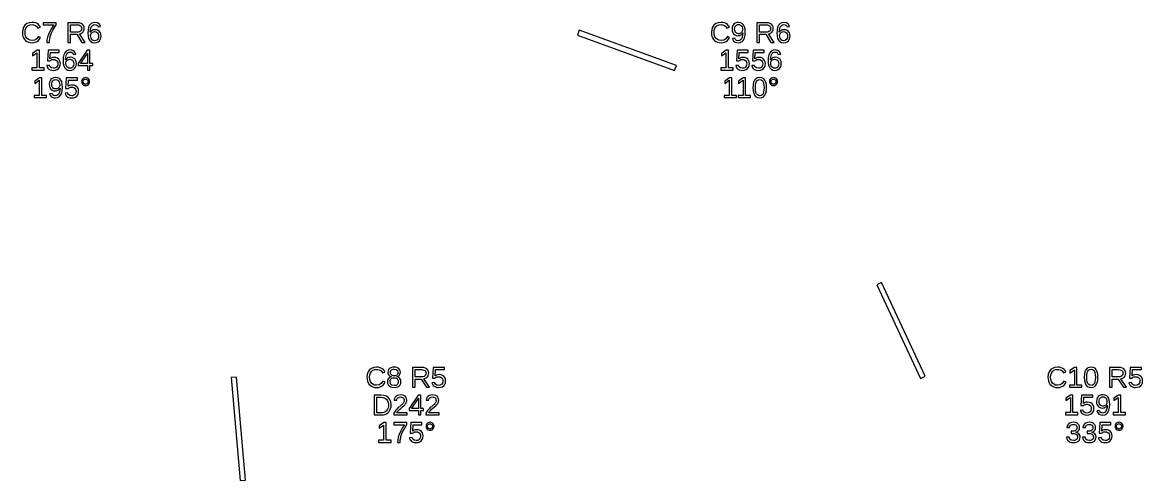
# Model space of a CAD drawing. Extents: x 195 to 2890, y 70 to 1529.
# Drawn here: x 862.6 to 1187.8, y 470 to 603 of the extents above; entities that cross this region are included whole.
import ezdxf

# ---------------------------------------------------------------- set-up
doc = ezdxf.new("R2010")
doc.units = 0
doc.layers.get('0').update_dxf_attribs({"linetype": 'CONTINUOUS'})

msp = doc.modelspace()

# ---------------------------------------------------------------- linework, layer by layer
for points in [[(865.949, 597.093), (866.445, 597.222), (866.895, 597.437), (867.291, 597.734), (867.622, 598.109), (867.89, 598.564), (867.255, 598.881), (866.785, 598.219), (866.181, 597.821), (865.445, 597.689), (864.861, 597.76), (864.364, 597.974), (863.953, 598.33), (863.647, 598.803), (863.463, 599.368), (863.402, 600.024), (863.461, 600.685), (863.637, 601.244), (863.931, 601.703), (864.331, 602.043), (864.824, 602.247), (865.412, 602.315), (865.798, 602.286), (866.147, 602.198), (866.46, 602.051), (866.727, 601.848), (866.941, 601.593), (867.101, 601.286), (867.837, 601.53), (867.608, 601.961), (867.307, 602.315), (866.934, 602.592), (866.491, 602.791), (865.981, 602.91), (865.404, 602.95), (864.594, 602.863), (863.91, 602.604), (863.353, 602.173), (862.942, 601.589), (862.695, 600.873), (862.613, 600.024), (862.65, 599.441), (862.76, 598.913), (862.944, 598.44), (863.199, 598.028), (863.52, 597.685), (863.909, 597.41), (864.357, 597.21), (864.856, 597.09), (865.408, 597.05)], [(870.478, 597.655), (870.538, 598.166), (870.639, 598.665), (870.78, 599.161), (870.961, 599.662), (871.182, 600.167), (871.481, 600.739), (871.895, 601.44), (872.423, 602.27), (872.423, 602.864), (868.635, 602.864), (868.635, 602.242), (871.715, 602.242), (871.057, 601.228), (870.539, 600.295), (870.159, 599.445), (869.9, 598.648), (869.745, 597.877), (869.693, 597.132), (870.458, 597.132)], [(876.618, 599.512), (878.404, 599.512), (879.894, 597.132), (880.789, 597.132), (879.161, 599.601), (879.567, 599.713), (879.909, 599.896), (880.189, 600.151), (880.395, 600.463), (880.52, 600.821), (880.561, 601.225), (880.502, 601.702), (880.327, 602.104), (880.034, 602.431), (879.634, 602.672), (879.135, 602.816), (878.539, 602.864), (875.841, 602.864), (875.841, 597.132), (876.618, 597.132)], [(876.618, 600.126), (876.618, 602.242), (878.461, 602.242), (878.854, 602.213), (879.18, 602.125), (879.44, 601.979), (879.629, 601.778), (879.742, 601.524), (879.78, 601.217), (879.742, 600.898), (879.631, 600.63), (879.444, 600.413), (879.189, 600.254), (878.873, 600.158), (878.494, 600.126)], [(884.129, 597.108), (884.582, 597.283), (884.952, 597.575), (885.225, 597.967), (885.389, 598.445), (885.444, 599.007), (885.392, 599.528), (885.237, 599.973), (884.978, 600.342), (884.631, 600.618), (884.211, 600.783), (883.719, 600.838), (883.418, 600.817), (883.142, 600.752), (882.889, 600.645), (882.665, 600.496), (882.478, 600.309), (882.327, 600.081), (882.365, 600.761), (882.48, 601.325), (882.671, 601.772), (882.932, 602.096), (883.255, 602.291), (883.641, 602.356), (884.07, 602.278), (884.385, 602.045), (884.585, 601.656), (885.285, 601.782), (884.953, 602.431), (884.408, 602.82), (883.649, 602.95), (883.043, 602.861), (882.537, 602.595), (882.132, 602.152), (881.836, 601.544), (881.658, 600.782), (881.599, 599.866), (881.656, 599.022), (881.827, 598.323), (882.112, 597.77), (882.504, 597.37), (882.998, 597.13), (883.593, 597.05)], [(1065.95, 597.093), (1066.45, 597.222), (1066.9, 597.437), (1067.29, 597.734), (1067.62, 598.109), (1067.89, 598.564), (1067.26, 598.881), (1066.78, 598.219), (1066.18, 597.821), (1065.44, 597.689), (1064.86, 597.76), (1064.36, 597.974), (1063.95, 598.33), (1063.65, 598.803), (1063.46, 599.368), (1063.4, 600.024), (1063.46, 600.685), (1063.64, 601.244), (1063.93, 601.703), (1064.33, 602.043), (1064.82, 602.247), (1065.41, 602.315), (1065.8, 602.286), (1066.15, 602.198), (1066.46, 602.051), (1066.73, 601.848), (1066.94, 601.593), (1067.1, 601.286), (1067.84, 601.53), (1067.61, 601.961), (1067.31, 602.315), (1066.93, 602.592), (1066.49, 602.791), (1065.98, 602.91), (1065.4, 602.95), (1064.59, 602.863), (1063.91, 602.604), (1063.35, 602.173), (1062.94, 601.589), (1062.7, 600.873), (1062.61, 600.024), (1062.65, 599.441), (1062.76, 598.913), (1062.94, 598.44), (1063.2, 598.028), (1063.52, 597.685), (1063.91, 597.41), (1064.36, 597.21), (1064.86, 597.09), (1065.41, 597.05)], [(1070.99, 597.138), (1071.5, 597.403), (1071.91, 597.844), (1072.21, 598.448), (1072.39, 599.205), (1072.45, 600.114), (1072.39, 600.981), (1072.23, 601.691), (1071.96, 602.242), (1071.58, 602.635), (1071.09, 602.871), (1070.51, 602.95), (1069.95, 602.893), (1069.48, 602.721), (1069.1, 602.435), (1068.82, 602.049), (1068.65, 601.578), (1068.6, 601.021), (1068.65, 600.476), (1068.8, 600.009), (1069.06, 599.617), (1069.41, 599.324), (1069.82, 599.147), (1070.3, 599.089), (1070.61, 599.113), (1070.89, 599.187), (1071.17, 599.31), (1071.4, 599.474), (1071.59, 599.67), (1071.72, 599.898), (1071.68, 599.23), (1071.56, 598.672), (1071.36, 598.226), (1071.1, 597.901), (1070.77, 597.705), (1070.38, 597.64), (1069.94, 597.72), (1069.62, 597.958), (1069.42, 598.356), (1068.72, 598.246), (1068.86, 597.865), (1069.05, 597.56), (1069.3, 597.333), (1069.6, 597.176), (1069.95, 597.082), (1070.37, 597.05)], [(1070.15, 599.707), (1069.88, 599.828), (1069.65, 600.03), (1069.48, 600.302), (1069.38, 600.633), (1069.34, 601.021), (1069.38, 601.403), (1069.48, 601.727), (1069.65, 601.996), (1069.88, 602.196), (1070.15, 602.316), (1070.48, 602.356), (1070.81, 602.309), (1071.1, 602.169), (1071.33, 601.935), (1071.51, 601.624), (1071.61, 601.253), (1071.65, 600.822), (1071.63, 600.605), (1071.58, 600.404), (1071.49, 600.22), (1071.38, 600.057), (1071.23, 599.92), (1071.06, 599.811), (1070.88, 599.731), (1070.68, 599.682), (1070.47, 599.666)], [(1076.62, 599.512), (1078.4, 599.512), (1079.89, 597.132), (1080.79, 597.132), (1079.16, 599.601), (1079.57, 599.713), (1079.91, 599.896), (1080.19, 600.151), (1080.4, 600.463), (1080.52, 600.821), (1080.56, 601.225), (1080.5, 601.702), (1080.33, 602.104), (1080.03, 602.431), (1079.63, 602.672), (1079.14, 602.816), (1078.54, 602.864), (1075.84, 602.864), (1075.84, 597.132), (1076.62, 597.132)], [(1076.62, 600.126), (1076.62, 602.242), (1078.46, 602.242), (1078.85, 602.213), (1079.18, 602.125), (1079.44, 601.979), (1079.63, 601.778), (1079.74, 601.524), (1079.78, 601.217), (1079.74, 600.898), (1079.63, 600.63), (1079.44, 600.413), (1079.19, 600.254), (1078.87, 600.158), (1078.49, 600.126)], [(1084.13, 597.108), (1084.58, 597.283), (1084.95, 597.575), (1085.22, 597.967), (1085.39, 598.445), (1085.44, 599.007), (1085.39, 599.528), (1085.24, 599.973), (1084.98, 600.342), (1084.63, 600.618), (1084.21, 600.783), (1083.72, 600.838), (1083.42, 600.817), (1083.14, 600.752), (1082.89, 600.645), (1082.67, 600.496), (1082.48, 600.309), (1082.33, 600.081), (1082.37, 600.761), (1082.48, 601.325), (1082.67, 601.772), (1082.93, 602.096), (1083.26, 602.291), (1083.64, 602.356), (1084.07, 602.278), (1084.38, 602.045), (1084.59, 601.656), (1085.29, 601.782), (1084.95, 602.431), (1084.41, 602.82), (1083.65, 602.95), (1083.04, 602.861), (1082.54, 602.595), (1082.13, 602.152), (1081.84, 601.544), (1081.66, 600.782), (1081.6, 599.866), (1081.66, 599.022), (1081.83, 598.323), (1082.11, 597.77), (1082.5, 597.37), (1083, 597.13), (1083.59, 597.05)], [(883.247, 597.687), (882.967, 597.828), (882.728, 598.063), (882.546, 598.372), (882.437, 598.734), (882.4, 599.15), (882.435, 599.474), (882.541, 599.749), (882.716, 599.974), (882.948, 600.14), (883.224, 600.239), (883.544, 600.273), (883.881, 600.235), (884.164, 600.122), (884.394, 599.935), (884.564, 599.678), (884.665, 599.358), (884.699, 598.975), (884.666, 598.589), (884.565, 598.263), (884.398, 597.996), (884.172, 597.798), (883.895, 597.68), (883.568, 597.64)], [(1052.45, 590.444), (1024.26, 600.705), (1023.74, 599.295), (1051.93, 589.035)], [(1083.25, 597.687), (1082.97, 597.828), (1082.73, 598.063), (1082.55, 598.372), (1082.44, 598.734), (1082.4, 599.15), (1082.44, 599.474), (1082.54, 599.749), (1082.72, 599.974), (1082.95, 600.14), (1083.22, 600.239), (1083.54, 600.273), (1083.88, 600.235), (1084.16, 600.122), (1084.39, 599.935), (1084.56, 599.678), (1084.67, 599.358), (1084.7, 598.975), (1084.67, 598.589), (1084.57, 598.263), (1084.4, 597.996), (1084.17, 597.798), (1083.9, 597.68), (1083.57, 597.64)], [(868.958, 589.754), (867.563, 589.754), (867.563, 594.864), (866.887, 594.864), (865.532, 593.933), (865.532, 593.241), (866.826, 594.165), (866.826, 589.754), (865.366, 589.754), (865.366, 589.132), (868.958, 589.132)], [(872.207, 589.108), (872.705, 589.282), (873.111, 589.571), (873.41, 589.961), (873.59, 590.437), (873.65, 590.999), (873.594, 591.497), (873.427, 591.929), (873.147, 592.293), (872.774, 592.569), (872.325, 592.734), (871.799, 592.789), (871.352, 592.749), (870.958, 592.627), (870.615, 592.423), (870.724, 594.242), (873.316, 594.242), (873.316, 594.864), (870.057, 594.864), (869.866, 591.78), (870.582, 591.78), (870.753, 591.915), (870.924, 592.021), (871.095, 592.098), (871.27, 592.15), (871.455, 592.181), (871.648, 592.191), (872.002, 592.154), (872.304, 592.043), (872.553, 591.858), (872.74, 591.612), (872.852, 591.321), (872.889, 590.983), (872.852, 590.597), (872.741, 590.271), (872.555, 590.004), (872.304, 589.806), (871.997, 589.688), (871.632, 589.648), (871.073, 589.743), (870.675, 590.026), (870.44, 590.499), (869.699, 590.413), (869.826, 590.006), (870.034, 589.668), (870.322, 589.4), (870.684, 589.206), (871.115, 589.089), (871.615, 589.05)], [(876.953, 589.108), (877.406, 589.283), (877.776, 589.575), (878.049, 589.967), (878.213, 590.445), (878.268, 591.007), (878.216, 591.528), (878.061, 591.973), (877.802, 592.342), (877.455, 592.618), (877.036, 592.783), (876.543, 592.838), (876.243, 592.817), (875.966, 592.752), (875.713, 592.645), (875.49, 592.496), (875.302, 592.309), (875.151, 592.081), (875.19, 592.761), (875.304, 593.325), (875.495, 593.772), (875.756, 594.096), (876.079, 594.291), (876.466, 594.356), (876.894, 594.278), (877.209, 594.045), (877.41, 593.656), (878.109, 593.782), (877.778, 594.431), (877.232, 594.82), (876.474, 594.95), (875.868, 594.861), (875.362, 594.595), (874.956, 594.152), (874.66, 593.544), (874.482, 592.782), (874.423, 591.866), (874.48, 591.022), (874.651, 590.323), (874.936, 589.77), (875.328, 589.37), (875.822, 589.13), (876.417, 589.05)], [(876.071, 589.687), (875.791, 589.828), (875.552, 590.063), (875.37, 590.372), (875.261, 590.734), (875.225, 591.15), (875.26, 591.474), (875.365, 591.749), (875.54, 591.974), (875.772, 592.14), (876.048, 592.239), (876.368, 592.273), (876.705, 592.235), (876.988, 592.122), (877.218, 591.935), (877.388, 591.678), (877.49, 591.358), (877.524, 590.975), (877.49, 590.589), (877.39, 590.263), (877.222, 589.996), (876.996, 589.798), (876.72, 589.68), (876.392, 589.64)], [(882.219, 590.429), (883.025, 590.429), (883.025, 591.007), (882.219, 591.007), (882.219, 594.864), (881.45, 594.864), (878.826, 590.999), (878.826, 590.429), (881.527, 590.429), (881.527, 589.132), (882.219, 589.132)], [(879.501, 591.007), (879.566, 591.089), (879.786, 591.39), (881.255, 593.554), (881.296, 593.618), (881.349, 593.708), (881.414, 593.823), (881.473, 593.932), (881.511, 594.004), (881.527, 594.038), (881.527, 591.007)], [(1068.96, 589.754), (1067.56, 589.754), (1067.56, 594.864), (1066.89, 594.864), (1065.53, 593.933), (1065.53, 593.241), (1066.83, 594.165), (1066.83, 589.754), (1065.37, 589.754), (1065.37, 589.132), (1068.96, 589.132)], [(1072.21, 589.108), (1072.7, 589.282), (1073.11, 589.571), (1073.41, 589.961), (1073.59, 590.437), (1073.65, 590.999), (1073.59, 591.497), (1073.43, 591.929), (1073.15, 592.293), (1072.77, 592.569), (1072.32, 592.734), (1071.8, 592.789), (1071.35, 592.749), (1070.96, 592.627), (1070.61, 592.423), (1070.72, 594.242), (1073.32, 594.242), (1073.32, 594.864), (1070.06, 594.864), (1069.87, 591.78), (1070.58, 591.78), (1070.75, 591.915), (1070.92, 592.021), (1071.09, 592.098), (1071.27, 592.15), (1071.45, 592.181), (1071.65, 592.191), (1072, 592.154), (1072.3, 592.043), (1072.55, 591.858), (1072.74, 591.612), (1072.85, 591.321), (1072.89, 590.983), (1072.85, 590.597), (1072.74, 590.271), (1072.56, 590.004), (1072.3, 589.806), (1072, 589.688), (1071.63, 589.648), (1071.07, 589.743), (1070.68, 590.026), (1070.44, 590.499), (1069.7, 590.413), (1069.83, 590.006), (1070.03, 589.668), (1070.32, 589.4), (1070.68, 589.206), (1071.12, 589.089), (1071.62, 589.05)], [(1076.84, 589.108), (1077.34, 589.282), (1077.75, 589.571), (1078.04, 589.961), (1078.22, 590.437), (1078.28, 590.999), (1078.23, 591.497), (1078.06, 591.929), (1077.78, 592.293), (1077.41, 592.569), (1076.96, 592.734), (1076.43, 592.789), (1075.99, 592.749), (1075.59, 592.627), (1075.25, 592.423), (1075.36, 594.242), (1077.95, 594.242), (1077.95, 594.864), (1074.69, 594.864), (1074.5, 591.78), (1075.22, 591.78), (1075.39, 591.915), (1075.56, 592.021), (1075.73, 592.098), (1075.9, 592.15), (1076.09, 592.181), (1076.28, 592.191), (1076.64, 592.154), (1076.94, 592.043), (1077.19, 591.858), (1077.37, 591.612), (1077.49, 591.321), (1077.52, 590.983), (1077.49, 590.597), (1077.38, 590.271), (1077.19, 590.004), (1076.94, 589.806), (1076.63, 589.688), (1076.27, 589.648), (1075.71, 589.743), (1075.31, 590.026), (1075.07, 590.499), (1074.33, 590.413), (1074.46, 590.006), (1074.67, 589.668), (1074.96, 589.4), (1075.32, 589.206), (1075.75, 589.089), (1076.25, 589.05)], [(1081.59, 589.108), (1082.04, 589.283), (1082.41, 589.575), (1082.68, 589.967), (1082.85, 590.445), (1082.9, 591.007), (1082.85, 591.528), (1082.7, 591.973), (1082.44, 592.342), (1082.09, 592.618), (1081.67, 592.783), (1081.18, 592.838), (1080.88, 592.817), (1080.6, 592.752), (1080.35, 592.645), (1080.12, 592.496), (1079.94, 592.309), (1079.79, 592.081), (1079.82, 592.761), (1079.94, 593.325), (1080.13, 593.772), (1080.39, 594.096), (1080.71, 594.291), (1081.1, 594.356), (1081.53, 594.278), (1081.84, 594.045), (1082.04, 593.656), (1082.74, 593.782), (1082.41, 594.431), (1081.87, 594.82), (1081.11, 594.95), (1080.5, 594.861), (1080, 594.595), (1079.59, 594.152), (1079.29, 593.544), (1079.12, 592.782), (1079.06, 591.866), (1079.11, 591.022), (1079.29, 590.323), (1079.57, 589.77), (1079.96, 589.37), (1080.46, 589.13), (1081.05, 589.05)], [(1080.71, 589.687), (1080.43, 589.828), (1080.19, 590.063), (1080, 590.372), (1079.9, 590.734), (1079.86, 591.15), (1079.89, 591.474), (1080, 591.749), (1080.17, 591.974), (1080.41, 592.14), (1080.68, 592.239), (1081, 592.273), (1081.34, 592.235), (1081.62, 592.122), (1081.85, 591.935), (1082.02, 591.678), (1082.12, 591.358), (1082.16, 590.975), (1082.12, 590.589), (1082.02, 590.263), (1081.86, 589.996), (1081.63, 589.798), (1081.35, 589.68), (1081.03, 589.64)], [(869.609, 581.754), (868.214, 581.754), (868.214, 586.864), (867.538, 586.864), (866.183, 585.933), (866.183, 585.241), (867.477, 586.165), (867.477, 581.754), (866.017, 581.754), (866.017, 581.132), (869.609, 581.132)], [(872.795, 581.138), (873.307, 581.403), (873.717, 581.844), (874.016, 582.448), (874.196, 583.205), (874.256, 584.114), (874.201, 584.981), (874.037, 585.691), (873.764, 586.242), (873.384, 586.635), (872.901, 586.871), (872.315, 586.95), (871.76, 586.893), (871.292, 586.721), (870.912, 586.435), (870.631, 586.049), (870.463, 585.578), (870.407, 585.021), (870.459, 584.476), (870.613, 584.009), (870.871, 583.617), (871.214, 583.324), (871.627, 583.147), (872.108, 583.089), (872.414, 583.113), (872.703, 583.187), (872.974, 583.31), (873.212, 583.474), (873.398, 583.67), (873.532, 583.898), (873.484, 583.23), (873.364, 582.672), (873.17, 582.226), (872.908, 581.901), (872.582, 581.705), (872.193, 581.64), (871.753, 581.72), (871.43, 581.958), (871.225, 582.356), (870.525, 582.246), (870.667, 581.865), (870.861, 581.56), (871.105, 581.333), (871.404, 581.176), (871.763, 581.082), (872.181, 581.05)], [(871.96, 583.707), (871.684, 583.828), (871.457, 584.03), (871.287, 584.302), (871.186, 584.633), (871.152, 585.021), (871.186, 585.403), (871.287, 585.727), (871.457, 585.996), (871.685, 586.196), (871.963, 586.316), (872.291, 586.356), (872.622, 586.309), (872.906, 586.169), (873.141, 585.935), (873.318, 585.624), (873.423, 585.253), (873.459, 584.822), (873.441, 584.605), (873.389, 584.404), (873.302, 584.22), (873.185, 584.057), (873.042, 583.92), (872.873, 583.811), (872.686, 583.731), (872.489, 583.682), (872.283, 583.666)], [(877.492, 581.108), (877.991, 581.282), (878.396, 581.571), (878.696, 581.961), (878.876, 582.437), (878.935, 582.999), (878.88, 583.497), (878.712, 583.929), (878.433, 584.293), (878.06, 584.569), (877.61, 584.734), (877.084, 584.789), (876.638, 584.749), (876.243, 584.627), (875.9, 584.423), (876.01, 586.242), (878.602, 586.242), (878.602, 586.864), (875.343, 586.864), (875.151, 583.78), (875.868, 583.78), (876.038, 583.915), (876.209, 584.021), (876.38, 584.098), (876.556, 584.15), (876.74, 584.181), (876.934, 584.191), (877.287, 584.154), (877.589, 584.043), (877.839, 583.858), (878.025, 583.612), (878.137, 583.321), (878.175, 582.983), (878.138, 582.597), (878.026, 582.271), (877.841, 582.004), (877.59, 581.806), (877.282, 581.688), (876.917, 581.648), (876.358, 581.743), (875.961, 582.026), (875.725, 582.499), (874.985, 582.413), (875.112, 582.006), (875.319, 581.668), (875.607, 581.4), (875.97, 581.206), (876.401, 581.089), (876.901, 581.05)], [(881.255, 584.668), (881.529, 584.781), (881.774, 584.968), (881.965, 585.21), (882.079, 585.484), (882.117, 585.79), (882.08, 586.097), (881.966, 586.371), (881.778, 586.612), (881.535, 586.8), (881.259, 586.912), (880.95, 586.95), (880.641, 586.912), (880.365, 586.798), (880.122, 586.608), (879.933, 586.365), (879.82, 586.093), (879.782, 585.79), (879.82, 585.488), (879.935, 585.215), (880.126, 584.972), (880.37, 584.783), (880.645, 584.669), (880.95, 584.631)], [(880.761, 585.082), (880.591, 585.154), (880.439, 585.274), (880.32, 585.427), (880.249, 585.599), (880.226, 585.79), (880.249, 585.981), (880.319, 586.154), (880.435, 586.307), (880.585, 586.427), (880.757, 586.499), (880.95, 586.523), (881.143, 586.499), (881.314, 586.429), (881.464, 586.311), (881.581, 586.159), (881.651, 585.986), (881.674, 585.79), (881.65, 585.597), (881.58, 585.424), (881.462, 585.271), (881.311, 585.153), (881.14, 585.082), (880.95, 585.058)], [(1069.92, 581.754), (1068.52, 581.754), (1068.52, 586.864), (1067.85, 586.864), (1066.49, 585.933), (1066.49, 585.241), (1067.79, 586.165), (1067.79, 581.754), (1066.33, 581.754), (1066.33, 581.132), (1069.92, 581.132)], [(1073.93, 581.754), (1072.54, 581.754), (1072.54, 586.864), (1071.86, 586.864), (1070.51, 585.933), (1070.51, 585.241), (1071.8, 586.165), (1071.8, 581.754), (1070.34, 581.754), (1070.34, 581.132), (1073.93, 581.132)], [(1077.25, 581.134), (1077.75, 581.387), (1078.14, 581.807), (1078.43, 582.387), (1078.59, 583.118), (1078.65, 584), (1078.6, 584.894), (1078.44, 585.629), (1078.17, 586.205), (1077.79, 586.619), (1077.29, 586.867), (1076.67, 586.95), (1076.04, 586.868), (1075.53, 586.623), (1075.15, 586.213), (1074.88, 585.64), (1074.72, 584.902), (1074.67, 584), (1074.72, 583.114), (1074.89, 582.382), (1075.16, 581.803), (1075.55, 581.385), (1076.04, 581.134), (1076.65, 581.05)], [(1076.26, 581.711), (1075.95, 581.9), (1075.71, 582.214), (1075.54, 582.664), (1075.44, 583.259), (1075.41, 584), (1075.44, 584.759), (1075.54, 585.362), (1075.7, 585.806), (1075.94, 586.112), (1076.27, 586.295), (1076.67, 586.356), (1077.07, 586.294), (1077.39, 586.108), (1077.62, 585.798), (1077.78, 585.351), (1077.87, 584.751), (1077.91, 584), (1077.87, 583.271), (1077.77, 582.68), (1077.6, 582.226), (1077.37, 581.905), (1077.05, 581.712), (1076.66, 581.648)], [(1080.95, 584.668), (1081.22, 584.781), (1081.46, 584.968), (1081.66, 585.21), (1081.77, 585.484), (1081.81, 585.79), (1081.77, 586.097), (1081.66, 586.371), (1081.47, 586.612), (1081.23, 586.8), (1080.95, 586.912), (1080.64, 586.95), (1080.33, 586.912), (1080.06, 586.798), (1079.81, 586.608), (1079.62, 586.365), (1079.51, 586.093), (1079.47, 585.79), (1079.51, 585.488), (1079.63, 585.215), (1079.82, 584.972), (1080.06, 584.783), (1080.34, 584.669), (1080.64, 584.631)], [(1080.45, 585.082), (1080.28, 585.154), (1080.13, 585.274), (1080.01, 585.427), (1079.94, 585.599), (1079.92, 585.79), (1079.94, 585.981), (1080.01, 586.154), (1080.13, 586.307), (1080.28, 586.427), (1080.45, 586.499), (1080.64, 586.523), (1080.83, 586.499), (1081, 586.429), (1081.16, 586.311), (1081.27, 586.159), (1081.34, 585.986), (1081.36, 585.79), (1081.34, 585.597), (1081.27, 585.424), (1081.15, 585.271), (1081, 585.153), (1080.83, 585.082), (1080.64, 585.058)], [(1124.68, 500.317), (1112, 527.506), (1110.64, 526.872), (1123.32, 499.683)], [(965.949, 497.093), (966.445, 497.222), (966.895, 497.437), (967.291, 497.734), (967.622, 498.109), (967.89, 498.564), (967.255, 498.881), (966.785, 498.219), (966.181, 497.821), (965.445, 497.689), (964.861, 497.76), (964.364, 497.974), (963.953, 498.33), (963.647, 498.803), (963.463, 499.368), (963.402, 500.024), (963.461, 500.685), (963.637, 501.244), (963.931, 501.703), (964.331, 502.043), (964.824, 502.247), (965.412, 502.315), (965.798, 502.286), (966.147, 502.198), (966.46, 502.051), (966.727, 501.848), (966.941, 501.593), (967.101, 501.286), (967.837, 501.53), (967.608, 501.961), (967.307, 502.315), (966.934, 502.592), (966.491, 502.791), (965.981, 502.91), (965.404, 502.95), (964.594, 502.863), (963.91, 502.604), (963.353, 502.173), (962.942, 501.589), (962.695, 500.873), (962.613, 500.024), (962.65, 499.441), (962.76, 498.913), (962.944, 498.44), (963.199, 498.028), (963.52, 497.685), (963.909, 497.41), (964.357, 497.21), (964.856, 497.09), (965.408, 497.05)], [(971.107, 497.099), (971.59, 497.247), (971.975, 497.494), (972.256, 497.828), (972.424, 498.24), (972.48, 498.731), (972.446, 499.087), (972.344, 499.401), (972.175, 499.672), (971.944, 499.892), (971.659, 500.047), (971.32, 500.138), (971.32, 500.155), (971.613, 500.247), (971.861, 500.401), (972.065, 500.614), (972.216, 500.873), (972.307, 501.159), (972.338, 501.473), (972.283, 501.895), (972.12, 502.254), (971.847, 502.551), (971.481, 502.773), (971.035, 502.906), (970.511, 502.95), (969.997, 502.905), (969.559, 502.769), (969.194, 502.543), (968.922, 502.244), (968.759, 501.89), (968.704, 501.481), (968.734, 501.167), (968.824, 500.881), (968.975, 500.623), (969.177, 500.407), (969.423, 500.248), (969.713, 500.146), (969.713, 500.13), (969.399, 500.043), (969.126, 499.888), (968.891, 499.666), (968.713, 499.391), (968.606, 499.077), (968.57, 498.722), (968.628, 498.229), (968.8, 497.816), (969.089, 497.486), (969.479, 497.244), (969.958, 497.099), (970.527, 497.05)], [(970.205, 500.452), (969.943, 500.538), (969.732, 500.681), (969.577, 500.88), (969.484, 501.13), (969.453, 501.432), (969.483, 501.728), (969.573, 501.971), (969.723, 502.16), (969.931, 502.296), (970.194, 502.377), (970.511, 502.405), (971.103, 502.297), (971.458, 501.972), (971.577, 501.432), (971.547, 501.11), (971.456, 500.853), (971.306, 500.661), (971.098, 500.529), (970.836, 500.45), (970.519, 500.423)], [(976.618, 499.512), (978.404, 499.512), (979.894, 497.132), (980.789, 497.132), (979.161, 499.601), (979.567, 499.713), (979.909, 499.896), (980.189, 500.151), (980.395, 500.463), (980.52, 500.821), (980.561, 501.225), (980.502, 501.702), (980.327, 502.104), (980.034, 502.431), (979.634, 502.672), (979.135, 502.816), (978.539, 502.864), (975.841, 502.864), (975.841, 497.132), (976.618, 497.132)], [(976.618, 500.126), (976.618, 502.242), (978.461, 502.242), (978.854, 502.213), (979.18, 502.125), (979.44, 501.979), (979.629, 501.778), (979.742, 501.524), (979.78, 501.217), (979.742, 500.898), (979.631, 500.63), (979.444, 500.413), (979.189, 500.254), (978.873, 500.158), (978.494, 500.126)], [(984.017, 497.108), (984.515, 497.282), (984.921, 497.571), (985.22, 497.961), (985.4, 498.437), (985.46, 498.999), (985.404, 499.497), (985.237, 499.929), (984.958, 500.293), (984.584, 500.569), (984.135, 500.734), (983.609, 500.789), (983.163, 500.749), (982.768, 500.627), (982.425, 500.423), (982.535, 502.242), (985.126, 502.242), (985.126, 502.864), (981.867, 502.864), (981.676, 499.78), (982.392, 499.78), (982.563, 499.915), (982.734, 500.021), (982.905, 500.098), (983.08, 500.15), (983.265, 500.181), (983.458, 500.191), (983.812, 500.154), (984.114, 500.043), (984.364, 499.858), (984.55, 499.612), (984.662, 499.321), (984.699, 498.983), (984.662, 498.597), (984.551, 498.271), (984.366, 498.004), (984.115, 497.806), (983.807, 497.688), (983.442, 497.648), (982.883, 497.743), (982.485, 498.026), (982.25, 498.499), (981.509, 498.413), (981.636, 498.006), (981.844, 497.668), (982.132, 497.4), (982.494, 497.206), (982.926, 497.089), (983.426, 497.05)], [(1163.63, 497.093), (1164.13, 497.222), (1164.58, 497.437), (1164.97, 497.734), (1165.3, 498.109), (1165.57, 498.564), (1164.94, 498.881), (1164.47, 498.219), (1163.86, 497.821), (1163.13, 497.689), (1162.54, 497.76), (1162.05, 497.974), (1161.64, 498.33), (1161.33, 498.803), (1161.15, 499.368), (1161.08, 500.024), (1161.14, 500.685), (1161.32, 501.244), (1161.61, 501.703), (1162.01, 502.043), (1162.51, 502.247), (1163.09, 502.315), (1163.48, 502.286), (1163.83, 502.198), (1164.14, 502.051), (1164.41, 501.848), (1164.62, 501.593), (1164.78, 501.286), (1165.52, 501.53), (1165.29, 501.961), (1164.99, 502.315), (1164.62, 502.592), (1164.17, 502.791), (1163.66, 502.91), (1163.09, 502.95), (1162.28, 502.863), (1161.59, 502.604), (1161.04, 502.173), (1160.62, 501.589), (1160.38, 500.873), (1160.3, 500.024), (1160.33, 499.441), (1160.44, 498.913), (1160.63, 498.44), (1160.88, 498.028), (1161.2, 497.685), (1161.59, 497.41), (1162.04, 497.21), (1162.54, 497.09), (1163.09, 497.05)], [(1170.12, 497.754), (1168.72, 497.754), (1168.72, 502.864), (1168.05, 502.864), (1166.69, 501.933), (1166.69, 501.241), (1167.99, 502.165), (1167.99, 497.754), (1166.53, 497.754), (1166.53, 497.132), (1170.12, 497.132)], [(1173.44, 497.134), (1173.94, 497.387), (1174.33, 497.807), (1174.61, 498.387), (1174.78, 499.118), (1174.83, 500), (1174.78, 500.894), (1174.62, 501.629), (1174.35, 502.205), (1173.97, 502.619), (1173.47, 502.867), (1172.86, 502.95), (1172.22, 502.868), (1171.72, 502.623), (1171.33, 502.213), (1171.06, 501.64), (1170.9, 500.902), (1170.85, 500), (1170.91, 499.114), (1171.07, 498.382), (1171.35, 497.803), (1171.73, 497.385), (1172.23, 497.134), (1172.83, 497.05)], [(1172.45, 497.711), (1172.13, 497.9), (1171.89, 498.214), (1171.72, 498.664), (1171.62, 499.259), (1171.59, 500), (1171.62, 500.759), (1171.72, 501.362), (1171.89, 501.806), (1172.12, 502.112), (1172.45, 502.295), (1172.86, 502.356), (1173.25, 502.294), (1173.57, 502.108), (1173.8, 501.798), (1173.96, 501.351), (1174.06, 500.751), (1174.09, 500), (1174.06, 499.271), (1173.96, 498.68), (1173.79, 498.226), (1173.55, 497.905), (1173.23, 497.712), (1172.84, 497.648)], [(1178.94, 499.512), (1180.72, 499.512), (1182.21, 497.132), (1183.11, 497.132), (1181.48, 499.601), (1181.88, 499.713), (1182.23, 499.896), (1182.51, 500.151), (1182.71, 500.463), (1182.84, 500.821), (1182.88, 501.225), (1182.82, 501.702), (1182.64, 502.104), (1182.35, 502.431), (1181.95, 502.672), (1181.45, 502.816), (1180.86, 502.864), (1178.16, 502.864), (1178.16, 497.132), (1178.94, 497.132)], [(1178.94, 500.126), (1178.94, 502.242), (1180.78, 502.242), (1181.17, 502.213), (1181.5, 502.125), (1181.76, 501.979), (1181.95, 501.778), (1182.06, 501.524), (1182.1, 501.217), (1182.06, 500.898), (1181.95, 500.63), (1181.76, 500.413), (1181.51, 500.254), (1181.19, 500.158), (1180.81, 500.126)], [(1186.33, 497.108), (1186.83, 497.282), (1187.24, 497.571), (1187.54, 497.961), (1187.72, 498.437), (1187.78, 498.999), (1187.72, 499.497), (1187.55, 499.929), (1187.27, 500.293), (1186.9, 500.569), (1186.45, 500.734), (1185.93, 500.789), (1185.48, 500.749), (1185.09, 500.627), (1184.74, 500.423), (1184.85, 502.242), (1187.44, 502.242), (1187.44, 502.864), (1184.18, 502.864), (1183.99, 499.78), (1184.71, 499.78), (1184.88, 499.915), (1185.05, 500.021), (1185.22, 500.098), (1185.4, 500.15), (1185.58, 500.181), (1185.78, 500.191), (1186.13, 500.154), (1186.43, 500.043), (1186.68, 499.858), (1186.87, 499.612), (1186.98, 499.321), (1187.02, 498.983), (1186.98, 498.597), (1186.87, 498.271), (1186.68, 498.004), (1186.43, 497.806), (1186.12, 497.688), (1185.76, 497.648), (1185.2, 497.743), (1184.8, 498.026), (1184.57, 498.499), (1183.83, 498.413), (1183.95, 498.006), (1184.16, 497.668), (1184.45, 497.4), (1184.81, 497.206), (1185.24, 497.089), (1185.74, 497.05)], [(927.362, 470.18), (924.747, 500.065), (923.253, 499.935), (925.868, 470.049)], [(969.864, 497.731), (969.461, 498.126), (969.327, 498.783), (969.361, 499.098), (969.466, 499.365), (969.64, 499.583), (969.876, 499.745), (970.166, 499.842), (970.511, 499.874), (970.865, 499.844), (971.162, 499.754), (971.402, 499.603), (971.578, 499.394), (971.684, 499.126), (971.719, 498.8), (971.687, 498.42), (971.589, 498.115), (971.426, 497.886), (971.197, 497.727), (970.9, 497.631), (970.535, 497.599)], [(967.399, 489.129), (967.887, 489.247), (968.332, 489.443), (968.723, 489.714), (969.05, 490.054), (969.312, 490.462), (969.504, 490.931), (969.62, 491.448), (969.658, 492.015), (969.57, 492.844), (969.306, 493.536), (968.867, 494.092), (968.265, 494.498), (967.516, 494.741), (966.619, 494.822), (964.723, 494.822), (964.723, 489.089), (966.867, 489.089)], [(974.272, 489.712), (971.282, 489.712), (971.38, 489.904), (971.513, 490.101), (971.681, 490.304), (971.886, 490.517), (972.134, 490.747), (972.425, 490.993), (972.931, 491.414), (973.315, 491.755), (973.577, 492.015), (973.761, 492.234), (973.912, 492.454), (974.03, 492.674), (974.115, 492.894), (974.166, 493.115), (974.183, 493.337), (974.131, 493.801), (973.976, 494.188), (973.717, 494.499), (973.362, 494.726), (972.918, 494.862), (972.385, 494.908), (971.89, 494.862), (971.46, 494.727), (971.093, 494.501), (970.804, 494.198), (970.61, 493.833), (970.509, 493.406), (971.257, 493.337), (971.321, 493.621), (971.439, 493.859), (971.613, 494.051), (971.834, 494.192), (972.091, 494.277), (972.385, 494.305), (972.689, 494.277), (972.945, 494.19), (973.153, 494.045), (973.307, 493.848), (973.399, 493.604), (973.43, 493.313), (973.412, 493.088), (973.359, 492.879), (973.269, 492.686), (973.151, 492.504), (973.011, 492.328), (972.848, 492.157), (972.668, 491.989), (972.473, 491.821), (972.264, 491.653), (972.048, 491.48), (971.83, 491.297), (971.611, 491.105), (971.395, 490.901), (971.186, 490.681), (970.983, 490.446), (970.794, 490.191), (970.625, 489.911), (970.476, 489.606), (970.476, 489.089), (974.272, 489.089)], [(978.276, 490.387), (979.082, 490.387), (979.082, 490.965), (978.276, 490.965), (978.276, 494.822), (977.507, 494.822), (974.883, 490.957), (974.883, 490.387), (977.585, 490.387), (977.585, 489.089), (978.276, 489.089)], [(983.542, 489.712), (980.551, 489.712), (980.65, 489.904), (980.782, 490.101), (980.95, 490.304), (981.155, 490.517), (981.404, 490.747), (981.694, 490.993), (982.2, 491.414), (982.584, 491.755), (982.846, 492.015), (983.03, 492.234), (983.181, 492.454), (983.299, 492.674), (983.384, 492.894), (983.435, 493.115), (983.452, 493.337), (983.4, 493.801), (983.245, 494.188), (982.986, 494.499), (982.631, 494.726), (982.187, 494.862), (981.654, 494.908), (981.159, 494.862), (980.729, 494.727), (980.362, 494.501), (980.074, 494.198), (979.879, 493.833), (979.778, 493.406), (980.527, 493.337), (980.59, 493.621), (980.708, 493.859), (980.883, 494.051), (981.103, 494.192), (981.36, 494.277), (981.654, 494.305), (981.958, 494.277), (982.214, 494.19), (982.423, 494.045), (982.576, 493.848), (982.669, 493.604), (982.699, 493.313), (982.681, 493.088), (982.628, 492.879), (982.539, 492.686), (982.42, 492.504), (982.28, 492.328), (982.117, 492.157), (981.937, 491.989), (981.742, 491.821), (981.534, 491.653), (981.317, 491.48), (981.1, 491.297), (980.881, 491.105), (980.664, 490.901), (980.455, 490.681), (980.252, 490.446), (980.063, 490.191), (979.894, 489.911), (979.745, 489.606), (979.745, 489.089), (983.542, 489.089)], [(1168.96, 489.754), (1167.56, 489.754), (1167.56, 494.864), (1166.89, 494.864), (1165.53, 493.933), (1165.53, 493.241), (1166.83, 494.165), (1166.83, 489.754), (1165.37, 489.754), (1165.37, 489.132), (1168.96, 489.132)], [(1172.21, 489.108), (1172.7, 489.282), (1173.11, 489.571), (1173.41, 489.961), (1173.59, 490.437), (1173.65, 490.999), (1173.59, 491.497), (1173.43, 491.929), (1173.15, 492.293), (1172.77, 492.569), (1172.32, 492.734), (1171.8, 492.789), (1171.35, 492.749), (1170.96, 492.627), (1170.61, 492.423), (1170.72, 494.242), (1173.32, 494.242), (1173.32, 494.864), (1170.06, 494.864), (1169.87, 491.78), (1170.58, 491.78), (1170.75, 491.915), (1170.92, 492.021), (1171.09, 492.098), (1171.27, 492.15), (1171.45, 492.181), (1171.65, 492.191), (1172, 492.154), (1172.3, 492.043), (1172.55, 491.858), (1172.74, 491.612), (1172.85, 491.321), (1172.89, 490.983), (1172.85, 490.597), (1172.74, 490.271), (1172.56, 490.004), (1172.3, 489.806), (1172, 489.688), (1171.63, 489.648), (1171.07, 489.743), (1170.68, 490.026), (1170.44, 490.499), (1169.7, 490.413), (1169.83, 490.006), (1170.03, 489.668), (1170.32, 489.4), (1170.68, 489.206), (1171.12, 489.089), (1171.62, 489.05)], [(1176.78, 489.138), (1177.29, 489.403), (1177.7, 489.844), (1178, 490.448), (1178.18, 491.205), (1178.24, 492.114), (1178.18, 492.981), (1178.02, 493.691), (1177.75, 494.242), (1177.37, 494.635), (1176.88, 494.871), (1176.3, 494.95), (1175.74, 494.893), (1175.28, 494.721), (1174.9, 494.435), (1174.61, 494.049), (1174.45, 493.578), (1174.39, 493.021), (1174.44, 492.476), (1174.6, 492.009), (1174.85, 491.618), (1175.2, 491.324), (1175.61, 491.147), (1176.09, 491.089), (1176.4, 491.113), (1176.69, 491.187), (1176.96, 491.31), (1177.2, 491.474), (1177.38, 491.67), (1177.52, 491.898), (1177.47, 491.23), (1177.35, 490.672), (1177.15, 490.226), (1176.89, 489.901), (1176.57, 489.705), (1176.18, 489.64), (1175.74, 489.72), (1175.41, 489.958), (1175.21, 490.356), (1174.51, 490.246), (1174.65, 489.865), (1174.84, 489.56), (1175.09, 489.333), (1175.39, 489.176), (1175.75, 489.082), (1176.16, 489.05)], [(1175.94, 491.707), (1175.67, 491.828), (1175.44, 492.03), (1175.27, 492.302), (1175.17, 492.633), (1175.14, 493.021), (1175.17, 493.403), (1175.27, 493.727), (1175.44, 493.996), (1175.67, 494.196), (1175.95, 494.316), (1176.27, 494.356), (1176.61, 494.309), (1176.89, 494.169), (1177.12, 493.935), (1177.3, 493.624), (1177.41, 493.253), (1177.44, 492.822), (1177.42, 492.605), (1177.37, 492.404), (1177.29, 492.22), (1177.17, 492.057), (1177.03, 491.92), (1176.86, 491.811), (1176.67, 491.731), (1176.47, 491.682), (1176.27, 491.666)], [(1182.86, 489.754), (1181.47, 489.754), (1181.47, 494.864), (1180.79, 494.864), (1179.44, 493.933), (1179.44, 493.241), (1180.73, 494.165), (1180.73, 489.754), (1179.27, 489.754), (1179.27, 489.132), (1182.86, 489.132)], [(965.5, 489.712), (965.5, 494.2), (966.602, 494.2), (967.282, 494.137), (967.846, 493.951), (968.293, 493.64), (968.617, 493.211), (968.812, 492.669), (968.877, 492.015), (968.848, 491.564), (968.763, 491.154), (968.621, 490.786), (968.425, 490.466), (968.18, 490.2), (967.886, 489.988), (967.55, 489.835), (967.181, 489.743), (966.777, 489.712)], [(975.558, 490.965), (975.623, 491.046), (975.843, 491.347), (977.312, 493.512), (977.353, 493.576), (977.406, 493.666), (977.471, 493.781), (977.53, 493.89), (977.568, 493.961), (977.585, 493.996), (977.585, 490.965)], [(969.609, 481.754), (968.214, 481.754), (968.214, 486.864), (967.538, 486.864), (966.183, 485.933), (966.183, 485.241), (967.477, 486.165), (967.477, 481.754), (966.017, 481.754), (966.017, 481.132), (969.609, 481.132)], [(972.287, 481.655), (972.347, 482.166), (972.448, 482.665), (972.588, 483.161), (972.769, 483.662), (972.991, 484.167), (973.29, 484.739), (973.703, 485.44), (974.232, 486.27), (974.232, 486.864), (970.444, 486.864), (970.444, 486.242), (973.524, 486.242), (972.866, 485.228), (972.347, 484.295), (971.967, 483.445), (971.709, 482.648), (971.553, 481.877), (971.502, 481.132), (972.266, 481.132)], [(977.492, 481.108), (977.991, 481.282), (978.396, 481.571), (978.696, 481.961), (978.876, 482.437), (978.935, 482.999), (978.88, 483.497), (978.712, 483.929), (978.433, 484.293), (978.06, 484.569), (977.61, 484.734), (977.084, 484.789), (976.638, 484.749), (976.243, 484.627), (975.9, 484.423), (976.01, 486.242), (978.602, 486.242), (978.602, 486.864), (975.343, 486.864), (975.151, 483.78), (975.868, 483.78), (976.038, 483.915), (976.209, 484.021), (976.38, 484.098), (976.556, 484.15), (976.74, 484.181), (976.934, 484.191), (977.287, 484.154), (977.589, 484.043), (977.839, 483.858), (978.025, 483.612), (978.137, 483.321), (978.175, 482.983), (978.138, 482.597), (978.026, 482.271), (977.841, 482.004), (977.59, 481.806), (977.282, 481.688), (976.917, 481.648), (976.358, 481.743), (975.961, 482.026), (975.725, 482.499), (974.985, 482.413), (975.112, 482.006), (975.319, 481.668), (975.607, 481.4), (975.97, 481.206), (976.401, 481.089), (976.901, 481.05)], [(981.255, 484.668), (981.529, 484.781), (981.774, 484.968), (981.965, 485.21), (982.079, 485.484), (982.117, 485.79), (982.08, 486.097), (981.966, 486.371), (981.778, 486.612), (981.535, 486.8), (981.259, 486.912), (980.95, 486.95), (980.641, 486.912), (980.365, 486.798), (980.122, 486.608), (979.933, 486.365), (979.82, 486.093), (979.782, 485.79), (979.82, 485.488), (979.935, 485.215), (980.126, 484.972), (980.37, 484.783), (980.645, 484.669), (980.95, 484.631)], [(980.761, 485.082), (980.591, 485.154), (980.439, 485.274), (980.32, 485.427), (980.249, 485.599), (980.226, 485.79), (980.249, 485.981), (980.319, 486.154), (980.435, 486.307), (980.585, 486.427), (980.757, 486.499), (980.95, 486.523), (981.143, 486.499), (981.314, 486.429), (981.464, 486.311), (981.581, 486.159), (981.651, 485.986), (981.674, 485.79), (981.65, 485.597), (981.58, 485.424), (981.462, 485.271), (981.311, 485.153), (981.14, 485.082), (980.95, 485.058)], [(1168.28, 481.099), (1168.76, 481.244), (1169.15, 481.486), (1169.43, 481.816), (1169.59, 482.225), (1169.65, 482.714), (1169.61, 483.06), (1169.49, 483.363), (1169.29, 483.626), (1169.02, 483.835), (1168.69, 483.978), (1168.29, 484.057), (1168.29, 484.073), (1168.65, 484.179), (1168.95, 484.335), (1169.18, 484.539), (1169.35, 484.791), (1169.46, 485.089), (1169.49, 485.432), (1169.44, 485.875), (1169.28, 486.247), (1169.01, 486.549), (1168.65, 486.772), (1168.2, 486.905), (1167.67, 486.95), (1167.18, 486.906), (1166.75, 486.774), (1166.38, 486.555), (1166.09, 486.258), (1165.9, 485.892), (1165.8, 485.457), (1166.53, 485.4), (1166.59, 485.678), (1166.71, 485.911), (1166.88, 486.099), (1167.1, 486.237), (1167.36, 486.32), (1167.66, 486.348), (1167.99, 486.318), (1168.26, 486.229), (1168.47, 486.081), (1168.62, 485.882), (1168.71, 485.64), (1168.74, 485.355), (1168.7, 485.068), (1168.59, 484.826), (1168.41, 484.629), (1168.16, 484.483), (1167.84, 484.395), (1167.47, 484.366), (1167.07, 484.366), (1167.07, 483.731), (1167.49, 483.731), (1167.91, 483.702), (1168.25, 483.615), (1168.53, 483.469), (1168.73, 483.271), (1168.85, 483.028), (1168.89, 482.739), (1168.85, 482.41), (1168.75, 482.14), (1168.57, 481.929), (1168.34, 481.778), (1168.05, 481.687), (1167.71, 481.656), (1167.08, 481.769), (1166.66, 482.108), (1166.46, 482.674), (1165.7, 482.604), (1165.81, 482.134), (1166.02, 481.746), (1166.32, 481.443), (1166.7, 481.225), (1167.16, 481.094), (1167.71, 481.05)], [(1172.92, 481.099), (1173.4, 481.244), (1173.78, 481.486), (1174.06, 481.816), (1174.23, 482.225), (1174.28, 482.714), (1174.24, 483.06), (1174.13, 483.363), (1173.93, 483.626), (1173.66, 483.835), (1173.32, 483.978), (1172.93, 484.057), (1172.93, 484.073), (1173.29, 484.179), (1173.58, 484.335), (1173.82, 484.539), (1173.99, 484.791), (1174.09, 485.089), (1174.13, 485.432), (1174.07, 485.875), (1173.91, 486.247), (1173.65, 486.549), (1173.29, 486.772), (1172.84, 486.905), (1172.31, 486.95), (1171.81, 486.906), (1171.38, 486.774), (1171.02, 486.555), (1170.73, 486.258), (1170.53, 485.892), (1170.43, 485.457), (1171.17, 485.4), (1171.23, 485.678), (1171.34, 485.911), (1171.52, 486.099), (1171.74, 486.237), (1172, 486.32), (1172.3, 486.348), (1172.63, 486.318), (1172.89, 486.229), (1173.1, 486.081), (1173.25, 485.882), (1173.34, 485.64), (1173.37, 485.355), (1173.34, 485.068), (1173.23, 484.826), (1173.04, 484.629), (1172.79, 484.483), (1172.48, 484.395), (1172.11, 484.366), (1171.71, 484.366), (1171.71, 483.731), (1172.12, 483.731), (1172.54, 483.702), (1172.89, 483.615), (1173.16, 483.469), (1173.36, 483.271), (1173.48, 483.028), (1173.52, 482.739), (1173.49, 482.41), (1173.38, 482.14), (1173.21, 481.929), (1172.97, 481.778), (1172.68, 481.687), (1172.34, 481.656), (1171.71, 481.769), (1171.29, 482.108), (1171.09, 482.674), (1170.33, 482.604), (1170.45, 482.134), (1170.65, 481.746), (1170.95, 481.443), (1171.34, 481.225), (1171.8, 481.094), (1172.34, 481.05)], [(1177.49, 481.108), (1177.99, 481.282), (1178.4, 481.571), (1178.7, 481.961), (1178.88, 482.437), (1178.94, 482.999), (1178.88, 483.497), (1178.71, 483.929), (1178.43, 484.293), (1178.06, 484.569), (1177.61, 484.734), (1177.08, 484.789), (1176.64, 484.749), (1176.24, 484.627), (1175.9, 484.423), (1176.01, 486.242), (1178.6, 486.242), (1178.6, 486.864), (1175.34, 486.864), (1175.15, 483.78), (1175.87, 483.78), (1176.04, 483.915), (1176.21, 484.021), (1176.38, 484.098), (1176.56, 484.15), (1176.74, 484.181), (1176.93, 484.191), (1177.29, 484.154), (1177.59, 484.043), (1177.84, 483.858), (1178.03, 483.612), (1178.14, 483.321), (1178.17, 482.983), (1178.14, 482.597), (1178.03, 482.271), (1177.84, 482.004), (1177.59, 481.806), (1177.28, 481.688), (1176.92, 481.648), (1176.36, 481.743), (1175.96, 482.026), (1175.73, 482.499), (1174.98, 482.413), (1175.11, 482.006), (1175.32, 481.668), (1175.61, 481.4), (1175.97, 481.206), (1176.4, 481.089), (1176.9, 481.05)], [(1181.25, 484.668), (1181.53, 484.781), (1181.77, 484.968), (1181.96, 485.21), (1182.08, 485.484), (1182.12, 485.79), (1182.08, 486.097), (1181.97, 486.371), (1181.78, 486.612), (1181.53, 486.8), (1181.26, 486.912), (1180.95, 486.95), (1180.64, 486.912), (1180.36, 486.798), (1180.12, 486.608), (1179.93, 486.365), (1179.82, 486.093), (1179.78, 485.79), (1179.82, 485.488), (1179.93, 485.215), (1180.13, 484.972), (1180.37, 484.783), (1180.64, 484.669), (1180.95, 484.631)], [(1180.76, 485.082), (1180.59, 485.154), (1180.44, 485.274), (1180.32, 485.427), (1180.25, 485.599), (1180.23, 485.79), (1180.25, 485.981), (1180.32, 486.154), (1180.44, 486.307), (1180.59, 486.427), (1180.76, 486.499), (1180.95, 486.523), (1181.14, 486.499), (1181.31, 486.429), (1181.46, 486.311), (1181.58, 486.159), (1181.65, 485.986), (1181.67, 485.79), (1181.65, 485.597), (1181.58, 485.424), (1181.46, 485.271), (1181.31, 485.153), (1181.14, 485.082), (1180.95, 485.058)]]:
    msp.add_lwpolyline(points, close=True)

doc.saveas('drawing.dxf')
